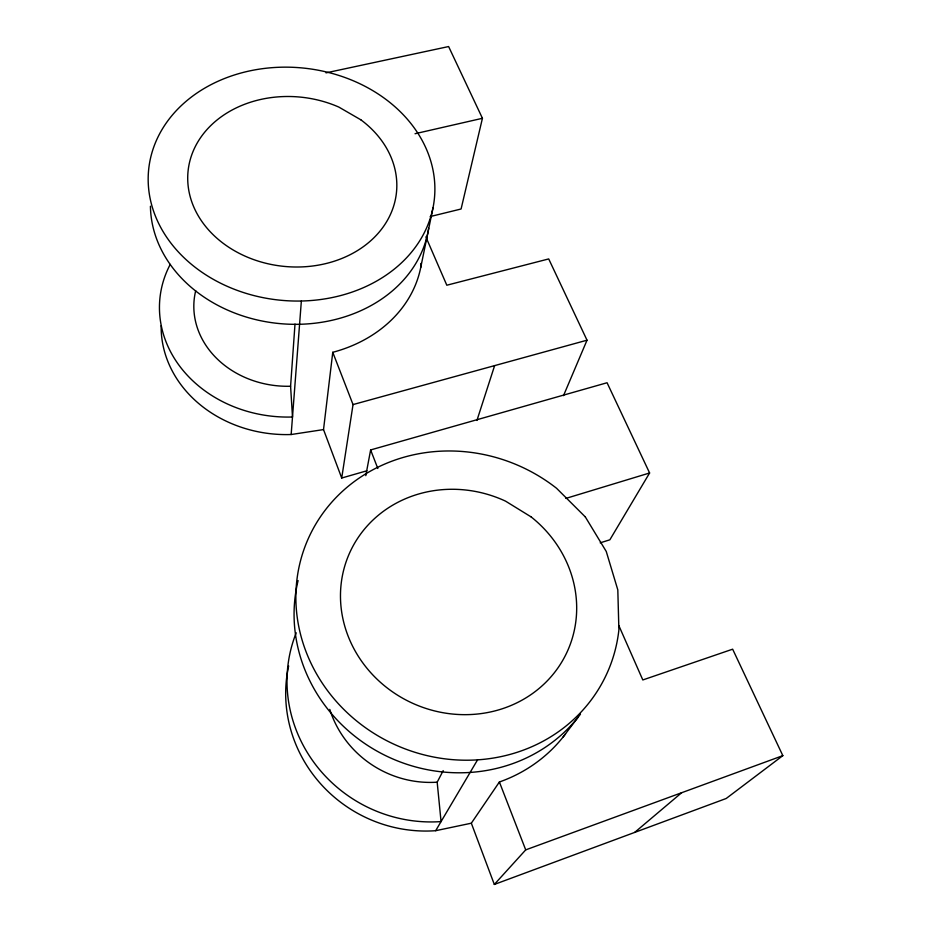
<?xml version="1.0" encoding="UTF-8"?>
<svg xmlns="http://www.w3.org/2000/svg" width="931" height="931" viewBox="0 0 931 931"><rect width="100%" height="100%" fill="white"/><g stroke="black" fill="none" stroke-linecap="round" stroke-linejoin="round"><path stroke-width="1.4" d="M366.872 470.783L341.712 478.022L323.523 429.587L332.763 352.302A134.646 111.941 5.4 0 0 420.707 267.593L420.882 263.45M170.222 264.404A125.103 106.576 4.8 0 0 292.497 416.995L290.588 386.237L294.999 324.104M323.523 429.587L291.159 434.521L301.353 301.027M341.712 478.022L353.035 404.578L332.763 352.302M365.79 475.648L370.631 449.941L607.07 382.746L649.605 472.983L609.863 539.805L600.204 542.831M420.707 267.593L433.008 207.811A143.607 116.643 5.8 0 0 240.768 73.084A143.607 116.643 5.8 0 0 200.782 271.445A143.607 116.643 5.8 0 0 433.008 207.811M326.001 72.862L448.614 46.55L482.433 118.295L461.089 208.998L430.157 216.574M476.928 420.451L494.629 365.615M563.499 395.652L587.019 340.199L548.708 258.923L446.81 285.223L425.851 236.893M296.221 632.801A140.267 134.332 29.5 0 0 441.061 821.584L437.174 782.18L443.203 770.624M288.657 665.956A136.776 131.492 30.8 0 0 435.673 830.696L477.556 759.859M435.673 830.696L471.33 823.202L499.388 781.993A152.3 143.851 26.4 0 0 565.548 733.861M562.952 737.212L577.86 717.522M471.33 823.202L494.326 884.45L525.712 849.875L782.831 755.646L732.65 649.186L642.809 679.956L618.847 625.609M634.686 832.407L681.667 792.712M782.831 755.646L726.203 798.484L494.326 884.45M565.862 498.411L649.605 472.983M353.035 404.578L587.019 340.199M415.051 133.727L482.433 118.295M370.631 449.941L377.823 468.491M499.388 781.993L525.712 849.875M291.159 434.521A122.298 104.912 4.6 0 1 161.156 325.71M580.467 714.17A159.061 149.03 25.3 0 1 387.61 756.6A159.061 149.03 25.3 0 1 298.095 580.595M437.174 782.18A102.305 97.941 29.4 0 1 329.772 709.399M428.691 228.258A139.918 114.746 5.6 0 1 282.128 323.802A139.918 114.746 5.6 0 1 150.426 206.205M290.588 386.237A91.261 77.715 4.8 0 1 195.696 290.728M360.844 119.808L338.826 107.077A104.749 85.035 5.8 0 0 187.736 176.203A104.749 85.035 5.8 0 0 334.566 261.111A104.749 85.035 5.8 0 0 360.844 119.808M531.135 516.914L505.533 501.134A119.482 111.231 24.5 0 0 340.525 599.32A119.482 111.231 24.5 0 0 512.05 705.058A119.482 111.231 24.5 0 0 531.135 516.914M585.32 516.926L556.529 488.251A163.844 152.626 24.6 0 0 313.538 528.052A163.844 152.626 24.6 0 0 411.863 751.294A163.844 152.626 24.6 0 0 618.894 629.845L617.812 589.893L606.256 551.466L585.32 516.926"/></g></svg>
